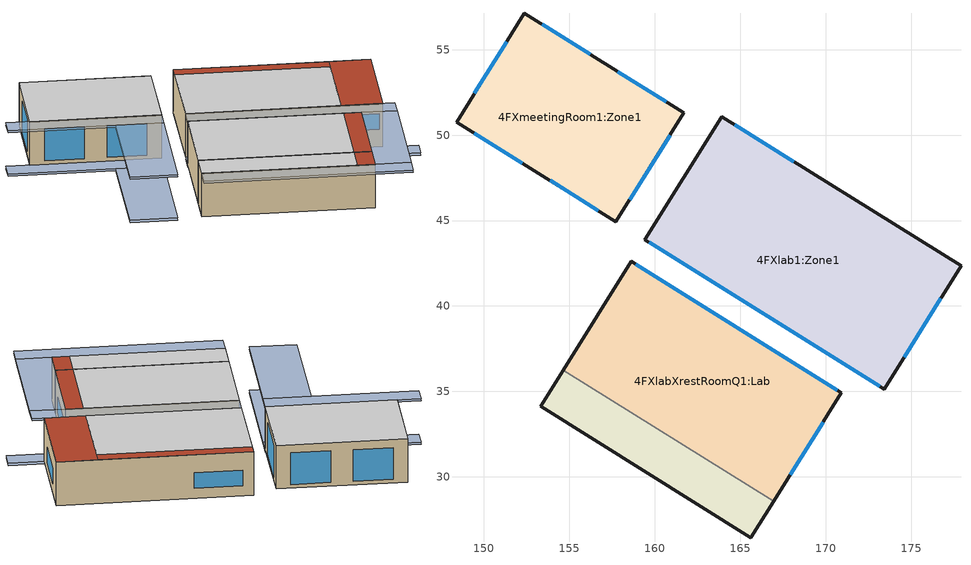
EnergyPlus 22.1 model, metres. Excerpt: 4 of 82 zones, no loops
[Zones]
4FXlabXrestRoomQ1:RestRoom
 floor to 3FXlabXrestRoom1:RestRoom (Project internal floor_Reversed_Rev): 165.63,26.44 153.33,34.13 154.66,36.25 166.95,28.56 z12
 wall outside (BPS_Baseline_Wall): 154.66,36.25 153.33,34.13 165.63,26.44 166.95,28.56 z12:16
 wall to 4FXlabXrestRoomQ1:Lab (Project partition): 166.95,28.56 154.66,36.25 z12:16
 ceiling to 5FXlabXrestRoom1:RestRoom (Project internal floor_Reversed): 153.33,34.13 164.36,27.24 165.68,29.36 154.66,36.25 z16
 roof outside (BPS_Baseline_Roof_Without_skylight_improved): 164.36,27.24 165.63,26.44 166.95,28.56 165.68,29.36 z16
4FXlabXrestRoomQ1:Lab
 floor to 3FXlabXrestRoom1:Lab (Project internal floor_Reversed_Rev): 166.95,28.56 154.66,36.25 158.63,42.6 170.93,34.92 z12
 wall outside (BPS_Baseline_Wall): 166.95,28.56 170.93,34.92 158.63,42.6 154.66,36.25 z12:16
 window (BPS_Baseline_External glazing_Improved - 1002): 167.93,30.12 169.86,33.21 z12.94:14.36; 170.67,35.08 158.89,42.44 z13.65:15.07
 ceiling to 5FXlabXrestRoom1:Lab (Project internal floor_Reversed): 154.66,36.25 165.68,29.36 169.65,35.72 158.63,42.6 z16
 roof outside (BPS_Baseline_Roof_Without_skylight_improved): 165.68,29.36 166.95,28.56 170.93,34.92 169.65,35.72 z16
4FXlab1:Zone1
 floor outside (Project external floor): 177.39,41.49 163.4,50.24 163.93,51.09 177.92,42.34 z12
 floor to 3FXlab1:Zone1 (Project internal floor_Reversed_Rev): 173.42,35.13 159.42,43.88 163.4,50.24 177.39,41.49 z12
 wall outside (BPS_Baseline_Wall): 173.42,35.13 177.92,42.34 163.93,51.09 159.42,43.88 173.42,35.13 z12:16
 window (BPS_Baseline_External glazing_Improved - 1002): 174.59,37.01 176.75,40.46 z12.94:14.36; 159.68,43.72 173.16,35.29 z13.66:15.08
 window x3 (BPS_Baseline_External glazing_Improved - 1002): 168.14,48.45 164.69,50.61 z12.94:14.36
 ceiling to 5FXlab1:Zone1 (Project internal floor_Reversed): 159.42,43.88 170.45,36.99 174.42,43.35 163.4,50.24 z16
 roof outside (BPS_Baseline_Roof_Without_skylight_improved): 163.4,50.24 174.42,43.35 174.95,44.2 163.93,51.09 z16; 170.45,36.99 173.42,35.13 177.92,42.34 174.95,44.2 z16
4FXmeetingRoom1:Zone1
 floor to 3FXmeetingRoom1:Zone1 (Project internal floor_Reversed_Rev): 157.73,44.94 148.4,50.77 152.37,57.13 161.7,51.3 z12
 wall outside (BPS_Baseline_Wall): 157.73,44.94 161.7,51.3 152.37,57.13 148.4,50.77 157.73,44.94 z12:16
 window (BPS_Baseline_External glazing_Improved - 1003): 158.54,46.23 160.9,50.01 / 156.23,54.72 153.41,56.48 / 160.67,51.94 157.85,53.71 / 151.33,55.45 149.45,52.44 / 153.87,47.35 156.69,45.58 / 149.44,50.12 152.26,48.36 z12.34:15.26
 ceiling to 5FXmeetingRoom1:Zone1 (Project internal floor_Reversed): 148.4,50.77 157.73,44.94 161.7,51.3 152.37,57.13 z16
shading: 151.64,35.19 148.24,37.31 153.54,45.78 156.93,43.66 z11.8; 148.24,37.31 151.64,35.19 156.93,43.66 153.54,45.78 z12; 151.64,35.19 148.24,37.31 153.54,45.78 156.93,43.66 z15.8; 148.24,37.31 151.64,35.19 156.93,43.66 153.54,45.78 z16; 168.17,24.85 165.63,26.44 170.93,34.92 173.47,33.33 z15.8; 165.63,26.44 168.17,24.85 173.47,33.33 170.93,34.92 z16; 175.17,32.27 158.63,42.6 159.42,43.88 175.96,33.54 z11.8; 158.63,42.6 175.17,32.27 175.96,33.54 159.42,43.88 z12; 173.47,33.33 158.63,42.6 159.42,43.88 174.27,34.6 z15.8; 158.63,42.6 173.47,33.33 174.27,34.6 159.42,43.88 z16; 152.54,32.85 167.38,23.58 168.17,24.85 153.33,34.13 z16; 167.38,23.58 152.54,32.85 153.33,34.13 168.17,24.85 z15.8; 156.93,43.66 145.91,50.55 146.7,51.83 157.73,44.94 z11.8; 156.93,43.66 145.91,50.55 146.7,51.83 157.73,44.94 z15.8; 145.91,50.55 156.93,43.66 157.73,44.94 146.7,51.83 z12; 145.91,50.55 156.93,43.66 157.73,44.94 146.7,51.83 z16
[Material:NoMass]
7_RVAL_2: Roughness=Rough; Thermal Resistance {m2-K/W}=.15; Thermal Absorptance=0.9; Solar Absorptance=0.7; Visible Absorptance=0.7
[Construction]
Project internal floor_Reversed; Project internal floor_Reversed_Rev: Cast Concrete (Dense)_.1
BPS_Baseline_Roof_Without_skylight_improved: Asphalt 1_.01, MW Glass Wool (rolls)_.072, Plasterboard_.013
Project partition: Gypsum Plasterboard_.025, 7_RVAL_2, Gypsum Plasterboard_.025
BPS_Baseline_Wall: Brickwork Outer_.1, XPS Extruded Polystyrene  - CO2 Blowing_.05, Concrete Block (Medium)_.1, Gypsum Plastering_.013
Project external floor: External Rendering_.025, MW Stone Wool (rolls)_.1482, Timber Flooring_.005
BPS_Baseline_External glazing_Improved - 1002; BPS_Baseline_External glazing_Improved - 1003: 5111, 1017, 7090
[WindowMaterial:Gas]
1017: Gas Type=Air; Thickness {m}=.012
[WindowMaterial:Glazing] Optical Data Type=Spectral; Infrared Transmittance at Normal Incidence=0; Dirt Correction Factor for Solar and Visible Transmittance=1
Name | Window Glass Spectral Data Set | Thickness {m} | Front Side Infrared Hemispherical Emissivity | Back Side Infrared Hemispherical Emissivity | Conductivity {W/m-K}
7090 | Viracon VLE1370 11.5(5VLE13-70X2+060pvb+5Starphire) <VE13-70X2-5-060-Str-5.vir> | .01092 | 0.844 | 0.844 | 0.67
5111 | Viracon  (8OptWht/060Saflex/8OptWht/060Saflex/8OptWht) <8OptiWhite3ply lam.vir> | .02667 | 0.84 | 0.84 | 0.713
[MaterialProperty:GlazingSpectralData]
Viracon  (8OptWht/060Saflex/8OptWht/060Saflex/8OptWht) <8OptiWhite3ply lam.vir>: 0.3, 0, 0.049, 0.049, 0.305, 0, 0.048, 0.049, 0.31, 0, 0.048, 0.048, 0.315, 0, 0.048, 0.048, 0.32, 0, 0.047, 0.048, 0.325, 0, 0.047, 0.047, 0.33, 0, 0.046, 0.046, 0.335, 0, 0.045, 0.046, 0.34, 0, 0.046, 0.046, 0.345, 0, 0.046, 0.047, 0.35, 0, 0.046, 0.047, 0.355, 0, 0.046, 0.046, 0.36, 0, 0.046, 0.046, 0.365, 0, 0.045, 0.045, 0.37, 0, 0.045, 0.045, 0.375, 0, 0.045, 0.045, 0.38, 0, 0.045, 0.045, 0.385, 0, 0.045, 0.045, 0.39, 0.007, 0.045, 0.045, 0.395, 0.095, 0.045, 0.046, 0.4, 0.34, 0.051, 0.052, 0.41, 0.742, 0.074, 0.074, 0.42, 0.843, 0.082, 0.082, 0.43, 0.865, 0.084, 0.084, 0.44, 0.872, 0.084, 0.084, 0.45, 0.877, 0.084, 0.084, 0.46, 0.881, 0.084, 0.084, 0.47, 0.884, 0.084, 0.084, 0.48, 0.886, 0.084, 0.084, 0.49, 0.888, 0.085, 0.085, 0.5, 0.891, 0.085, 0.084, 0.51, 0.892, 0.084, 0.084, 0.52, 0.893, 0.084, 0.084, 0.53, 0.893, 0.084, 0.084, 0.54, 0.893, 0.084, 0.083, 0.55, 0.894, 0.084, 0.083, 0.56, 0.893, 0.084, 0.083, 0.57, 0.89, 0.083, 0.083, 0.58, 0.885, 0.083, 0.082, 0.59, 0.88, 0.082, 0.082, 0.6, 0.877, 0.082, 0.082, 0.61, 0.876, 0.082, 0.081, 0.62, 0.872, 0.081, 0.081, 0.63, 0.869, 0.081, 0.081, 0.64, 0.865, 0.081, 0.081, 0.65, 0.863, 0.08, 0.08, 0.66, 0.86, 0.08, 0.08, 0.67, 0.859, 0.08, 0.08, 0.68, 0.858, 0.08, 0.08, 0.69, 0.857, 0.081, 0.081, 0.7, 0.855, 0.083, 0.082, 0.71, 0.852, 0.085, 0.083, 0.72, 0.849, 0.087, 0.085, 0.73, 0.844, 0.089, 0.087, 0.74, 0.838, 0.091, 0.088, 0.75, 0.834, 0.092, 0.089, 0.76, 0.83, 0.093, 0.09, 0.77, 0.826, 0.093, 0.09, 0.78, 0.822, 0.093, 0.09, 0.79, 0.819, 0.093, 0.09, 0.8, 0.814, 0.093, 0.09, 0.81, 0.81, 0.093, 0.09, 0.82, 0.807, 0.092, 0.089, 0.83, 0.801, 0.092, 0.089, 0.84, 0.797, 0.1, 0.097, 0.85, 0.794, 0.101, 0.098, 0.86, 0.79, 0.102, 0.098, 0.87, 0.786, 0.1, 0.095, 0.88, 0.782, 0.096, 0.091, 0.89, 0.777, 0.092, 0.087, 0.9, 0.768, 0.088, 0.084, 0.91, 0.757, 0.085, 0.081, 0.92, 0.754, 0.084, 0.079, 0.93, 0.759, 0.084, 0.079, 0.94, 0.763, 0.084, 0.079, 0.95, 0.763, 0.083, 0.079, 0.96, 0.761, 0.082, 0.078, 0.97, 0.757, 0.082, 0.078, 0.98, 0.754, 0.082, 0.077, 0.99, 0.751, 0.081, 0.076, 1, 0.749, 0.081, 0.076, 1.05, 0.746, 0.08, 0.076, 1.1, 0.749, 0.081, 0.076, 1.15, 0.693, 0.075, 0.071, 1.2, 0.517, 0.06, 0.058, 1.25, 0.678, 0.074, 0.069, 1.3, 0.733, 0.079, 0.074, 1.35, 0.717, 0.077, 0.073, 1.4, 0.556, 0.063, 0.06, 1.45, 0.448, 0.055, 0.053, 1.5, 0.589, 0.065, 0.062, 1.55, 0.635, 0.069, 0.066, 1.6, 0.669, 0.073, 0.069, 1.65, 0.666, 0.072, 0.068, 1.7, 0.12, 0.042, 0.042, 1.75, 0.107, 0.042, 0.041, 1.8, 0.285, 0.047, 0.046, 1.85, 0.342, 0.05, 0.048, 1.9, 0.319, 0.048, 0.047, 1.95, 0.301, 0.047, 0.046, 2, 0.339, 0.048, 0.047, 2.05, 0.183, 0.043, 0.042, 2.1, 0.169, 0.042, 0.042, 2.15, 0.198, 0.043, 0.043, 2.2, 0.176, 0.042, 0.042, 2.25, 0.041, 0.04, 0.04, 2.3, 0, 0.04, 0.039, 2.35, 0, 0.04, 0.039, 2.4, 0, 0.04, 0.039, 2.45, 0, 0.04, 0.039, 2.5, 0, 0.037, 0.029
[Material] Roughness=Rough; Thermal Absorptance=0.9
Name | Thickness {m} | Conductivity {W/m-K} | Density {kg/m3} | Specific Heat {J/kg-K} | Solar Absorptance | Visible Absorptance
Cast Concrete (Dense)_.1 | .1 | 1.4 | 2100 | 840 | 0.6 | 0.6
Asphalt 1_.01 | .01 | 0.7 | 2100 | 1000 | 0.85 | 0.9
MW Glass Wool (rolls)_.072 | .072 | 0.04 | 12 | 840 | 0.6 | 0.6
Plasterboard_.013 | .013 | 0.25 | 2800 | 896 | 0.5 | 0.5
Gypsum Plasterboard_.025 | .025 | 0.25 | 900 | 1000 | 0.5 | 0.5
Brickwork Outer_.1 | .1 | 0.84 | 1700 | 800 | 0.7 | 0.7
Concrete Block (Medium)_.1 | .1 | 0.51 | 1400 | 1000 | 0.6 | 0.6
Gypsum Plastering_.013 | .013 | 0.4 | 1000 | 1000 | 0.5 | 0.5
XPS Extruded Polystyrene  - CO2 Blowing_.05 | .05 | 0.034 | 35 | 1400 | 0.6 | 0.6
External Rendering_.025 | .025 | 0.5 | 1300 | 1000 | 0.7 | 0.7
MW Stone Wool (rolls)_.1482 | .1482 | 0.04 | 30 | 840 | 0.6 | 0.6
Timber Flooring_.005 | .005 | 0.14 | 650 | 1200 | 0.78 | 0.78
